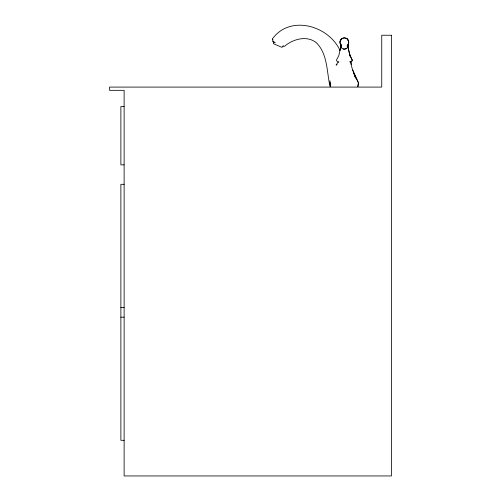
<?xml version="1.0" encoding="UTF-8"?>
<svg xmlns="http://www.w3.org/2000/svg" width="501" height="501" viewBox="0 0 501 501"><rect width="100%" height="100%" fill="white"/><g stroke="black" fill="none" stroke-linecap="round" stroke-linejoin="round"><path stroke-width="0.75" d="M346.955 46.048C349.354 44.194 349.341 40.331 346.855 38.533L343.955 37.907L341.576 38.665L339.872 41.696L340.166 43.675L341.688 45.91L341.049 44.727L341.131 45.491M347.926 44.432C349.116 47.877 344.45 50.826 341.839 48.278L341.1 47.219L340.73 44.871M330.172 82.978L330.56 86.585L329.94 80.811M348.114 45.278L347.569 47.413M340.505 43.863L340.855 46.249M340.686 45.892L340.824 44.432M273.765 41.12L273.452 43.719L281.988 47.382L283.247 45.873M340.993 46.117L338.751 55.786L336.597 59.744L336.547 60.659L337.899 61.911L338.519 61.924M340.943 46.549L339.891 50.639M347.675 46.988L348.245 43.863M350.788 61.917L352.203 60.659L352.153 59.744L349.905 55.473L347.857 46.493M338.883 61.873L337.856 62.45L336.121 65.049L337.073 64.566L336.246 64.867M346.153 48.566L344.845 49.073L343.216 48.873M350.28 61.704L351.364 61.535L352.391 60.515L349.635 54.352L350.136 56.244L347.869 46.631M124.123 106.538L120.879 106.538L120.879 164.867L124.123 164.867M124.123 184.305L120.879 184.305L120.879 440.304L124.123 440.304M120.879 307.445L124.123 307.445M120.879 317.164L124.123 317.164M282.952 46.054L284.512 46.336C292.86 39.059 306.938 35.114 316.313 42.704C327.823 54.045 326.646 71.893 330.059 86.585M348.759 42.836L348.195 40.143L346.824 38.514L344.895 37.8C341.482 37.556 338.814 41.433 340.498 44.464M339.885 50.131C328.105 25.369 290.004 14.516 272.306 38.997L272.907 39.56L272.6 39.247L272.913 41.527L275.375 42.861M349.892 61.936L350.944 62.475C351.596 69.783 355.491 76.321 358.453 82.884L357.846 86.585L358.453 82.884L352.767 70.115M350.049 61.873L350.944 62.475L350.186 61.873M272.913 41.527L273.959 42.241M346.824 38.514L348.652 41.326M353.343 72.758L354.27 74.674M354.301 75.125L355.654 77.943M354.539 75.501L355.76 78.169M341.187 46.255L341.763 47.783M329.833 82.533L330.566 86.585M350.869 62.475L351.132 64.441M340.166 41.151L340.699 39.98L340.166 41.151M391.463 35.245L381.737 35.245L381.737 87.093L109.537 87.093L109.537 90.33L124.123 90.33L124.123 475.95L391.463 475.95L391.463 35.245"/></g></svg>
